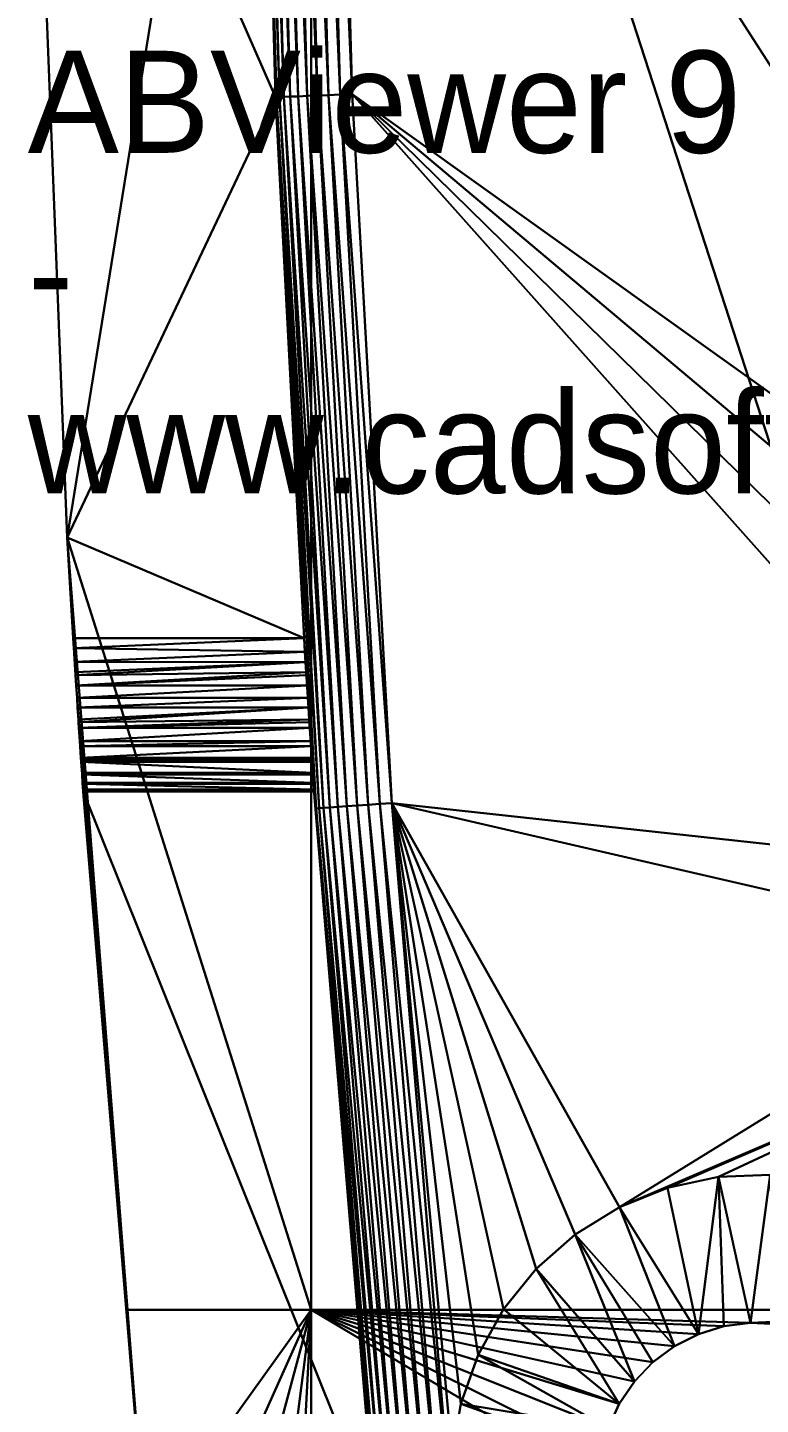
# Model space of a CAD drawing. Header units: millimetres. Extents: x 0 to 86.3, y 0 to 63.6.
# Drawn here: x 0.05 to 7.64, y 7.14 to 21.41 of the extents above; entities that cross this region are included whole.
import ezdxf

# ---------------------------------------------------------------- set-up
doc = ezdxf.new("R2010")
doc.units = ezdxf.units.MM
doc.layers.get('0').update_dxf_attribs({"color": 132, "linetype": 'CONTINUOUS'})

# ---------------------------------------------------------------- blocks, each defined once
blk = doc.blocks.new('ABViewer')
at = {"color": 0, "insert": (0, 0), "char_height": 0.05, "width": 0.5, "attachment_point": 1}
blk.add_mtext('ABViewer 9 evaluation - www.cadsofttools.com', dxfattribs=at)

msp = doc.modelspace()

# ---------------------------------------------------------------- linework, layer by layer
at = {"invisible_edges": 16}
for points in [[(66.497, 12.632, 3.962), (16.236, 47.408, 3.962), (3.207, 28.072, 3.962)], [(0.051, 26.538), (2.987, 31.75), (0.458, 16.122)], [(0.458, 16.122), (2.987, 31.75), (2.987, 8.122)], [(2.987, 31.75), (10.653, 31.75), (10.653, 8.122)], [(2.987, 31.75), (10.653, 8.122), (2.987, 8.122)], [(0.051, 26.538, 4.75), (2.619, 20.684, 4.75), (2.413, 28.06, 4.75)], [(2.413, 28.06, 4.75), (2.619, 20.684, 4.75), (2.423, 28.061, 4.632)], [(2.423, 28.061, 4.632), (2.619, 20.684, 4.75), (2.629, 20.685, 4.632)], [(2.423, 28.061, 4.632), (2.629, 20.685, 4.632), (2.658, 20.686, 4.511)], [(2.452, 28.061, 4.511), (2.423, 28.061, 4.632), (2.658, 20.686, 4.511)], [(2.5, 28.062, 4.396), (2.452, 28.061, 4.511), (2.706, 20.688, 4.396)], [(2.452, 28.061, 4.511), (2.658, 20.686, 4.511), (2.706, 20.688, 4.396)], [(2.565, 28.063, 4.29), (2.5, 28.062, 4.396), (2.771, 20.691, 4.29)], [(2.5, 28.062, 4.396), (2.706, 20.688, 4.396), (2.771, 20.691, 4.29)], [(2.646, 28.064, 4.195), (2.565, 28.063, 4.29), (2.852, 20.694, 4.195)], [(2.565, 28.063, 4.29), (2.771, 20.691, 4.29), (2.852, 20.694, 4.195)], [(2.646, 28.064, 4.195), (2.946, 20.698, 4.114), (2.741, 28.065, 4.114)], [(2.646, 28.064, 4.195), (2.852, 20.694, 4.195), (2.946, 20.698, 4.114)], [(2.741, 28.065, 4.114), (3.052, 20.702, 4.049), (2.847, 28.067, 4.049)], [(2.741, 28.065, 4.114), (2.946, 20.698, 4.114), (3.052, 20.702, 4.049)], [(2.847, 28.067, 4.049), (3.167, 20.707, 4.001), (2.962, 28.068, 4.001)], [(2.847, 28.067, 4.049), (3.052, 20.702, 4.049), (3.167, 20.707, 4.001)], [(2.962, 28.068, 4.001), (3.288, 20.712, 3.972), (3.083, 28.07, 3.972)], [(2.962, 28.068, 4.001), (3.167, 20.707, 4.001), (3.288, 20.712, 3.972)], [(3.083, 28.07, 3.972), (3.412, 20.717, 3.962), (3.207, 28.072, 3.962)], [(3.083, 28.07, 3.972), (3.288, 20.712, 3.972), (3.412, 20.717, 3.962)], [(3.412, 20.717, 3.962), (11.789, 14.73, 3.962), (3.207, 28.072, 3.962)], [(3.207, 28.072, 3.962), (11.789, 14.73, 3.962), (12.396, 15.264, 3.962)], [(3.207, 28.072, 3.962), (12.396, 15.264, 3.962), (13.085, 15.688, 3.962)], [(13.085, 15.688, 3.962), (13.835, 15.99, 3.962), (3.207, 28.072, 3.962)], [(3.207, 28.072, 3.962), (13.835, 15.99, 3.962), (14.626, 16.16, 3.962)], [(3.207, 28.072, 3.962), (14.626, 16.16, 3.962), (15.434, 16.195, 3.962)], [(15.434, 16.195, 3.962), (16.236, 16.092, 3.962), (3.207, 28.072, 3.962)], [(3.207, 28.072, 3.962), (16.236, 16.092, 3.962), (17.01, 15.855, 3.962)], [(3.207, 28.072, 3.962), (17.01, 15.855, 3.962), (66.497, 12.632, 3.962)], [(0.051, 26.538, 4.75), (0.051, 26.538), (0.458, 16.122)], [(0.458, 16.122), (0.458, 16.122, 4.75), (0.051, 26.538, 4.75)], [(0.458, 16.122, 4.75), (2.619, 20.684, 4.75), (0.051, 26.538, 4.75)], [(0.458, 16.122, 4.75), (2.914, 15.081, 4.75), (2.619, 20.684, 4.75)], [(2.629, 20.685, 4.632), (2.619, 20.684, 4.75), (2.914, 15.081, 4.75)], [(2.658, 20.686, 4.511), (2.629, 20.685, 4.632), (3.07, 13.319, 4.511)], [(3.07, 13.319, 4.511), (2.629, 20.685, 4.632), (3.041, 13.317, 4.632)], [(3.041, 13.317, 4.632), (2.629, 20.685, 4.632), (2.914, 15.081, 4.75)], [(2.706, 20.688, 4.396), (2.658, 20.686, 4.511), (3.117, 13.323, 4.396)], [(2.658, 20.686, 4.511), (3.07, 13.319, 4.511), (3.117, 13.323, 4.396)], [(2.771, 20.691, 4.29), (2.706, 20.688, 4.396), (3.182, 13.327, 4.29)], [(2.706, 20.688, 4.396), (3.117, 13.323, 4.396), (3.182, 13.327, 4.29)], [(2.852, 20.694, 4.195), (2.771, 20.691, 4.29), (3.263, 13.333, 4.195)], [(2.771, 20.691, 4.29), (3.182, 13.327, 4.29), (3.263, 13.333, 4.195)], [(2.946, 20.698, 4.114), (2.852, 20.694, 4.195), (3.358, 13.339, 4.114)], [(2.852, 20.694, 4.195), (3.263, 13.333, 4.195), (3.358, 13.339, 4.114)], [(2.946, 20.698, 4.114), (3.464, 13.347, 4.049), (3.052, 20.702, 4.049)], [(2.946, 20.698, 4.114), (3.358, 13.339, 4.114), (3.464, 13.347, 4.049)], [(3.052, 20.702, 4.049), (3.578, 13.355, 4.001), (3.167, 20.707, 4.001)], [(3.052, 20.702, 4.049), (3.464, 13.347, 4.049), (3.578, 13.355, 4.001)], [(3.167, 20.707, 4.001), (3.699, 13.363, 3.972), (3.288, 20.712, 3.972)], [(3.167, 20.707, 4.001), (3.578, 13.355, 4.001), (3.699, 13.363, 3.972)], [(3.288, 20.712, 3.972), (3.823, 13.372, 3.962), (3.412, 20.717, 3.962)], [(3.288, 20.712, 3.972), (3.699, 13.363, 3.972), (3.823, 13.372, 3.962)], [(10.886, 13.394, 3.962), (3.412, 20.717, 3.962), (10.617, 12.632, 3.962)], [(10.617, 12.632, 3.962), (3.412, 20.717, 3.962), (3.823, 13.372, 3.962)], [(10.886, 13.394, 3.962), (11.281, 14.1, 3.962), (3.412, 20.717, 3.962)], [(3.412, 20.717, 3.962), (11.281, 14.1, 3.962), (11.789, 14.73, 3.962)], [(0.458, 16.122), (2.987, 8.122), (1.085, 8.122)], [(0.546, 14.698, 4.797), (0.458, 16.122), (0.553, 14.592, 4.832)], [(0.553, 14.592, 4.832), (0.458, 16.122), (1.085, 8.122)], [(0.546, 14.698, 4.797), (0.544, 14.73, 4.789), (0.458, 16.122)], [(0.458, 16.122), (0.544, 14.73, 4.789), (0.537, 14.834, 4.774)], [(0.458, 16.122), (0.537, 14.834, 4.774), (0.528, 14.977, 4.753)], [(0.528, 14.977, 4.753), (0.521, 15.081, 4.75), (0.458, 16.122)], [(0.458, 16.122), (0.521, 15.081, 4.75), (0.458, 16.122, 4.75)], [(0.521, 15.081, 4.75), (2.914, 15.081, 4.75), (0.458, 16.122, 4.75)], [(0.528, 14.977, 4.753), (2.914, 15.081, 4.75), (0.521, 15.081, 4.75)], [(0.528, 14.977, 4.753), (2.923, 14.939, 4.756), (2.914, 15.081, 4.75)], [(3.041, 13.317, 4.632), (2.914, 15.081, 4.75), (2.923, 14.939, 4.756)], [(0.537, 14.834, 4.774), (2.923, 14.939, 4.756), (0.528, 14.977, 4.753)], [(0.537, 14.834, 4.774), (2.93, 14.833, 4.773), (2.923, 14.939, 4.756)], [(2.923, 14.939, 4.756), (2.93, 14.833, 4.773), (3.031, 13.317, 4.756)], [(2.923, 14.939, 4.756), (3.031, 13.317, 4.756), (3.041, 13.317, 4.632)], [(0.544, 14.73, 4.789), (2.93, 14.833, 4.773), (0.537, 14.834, 4.774)], [(0.546, 14.698, 4.797), (2.93, 14.833, 4.773), (0.544, 14.73, 4.789)], [(0.546, 14.698, 4.797), (2.936, 14.729, 4.789), (2.93, 14.833, 4.773)], [(0.553, 14.592, 4.832), (2.936, 14.729, 4.789), (0.546, 14.698, 4.797)], [(0.553, 14.592, 4.832), (2.938, 14.698, 4.797), (2.936, 14.729, 4.789)], [(2.945, 14.592, 4.832), (2.938, 14.698, 4.797), (0.553, 14.592, 4.832)], [(3.031, 13.317, 4.756), (2.93, 14.833, 4.773), (2.936, 14.729, 4.789)], [(3.031, 13.317, 4.756), (2.936, 14.729, 4.789), (2.938, 14.698, 4.797)], [(2.938, 14.698, 4.797), (2.945, 14.592, 4.832), (3.031, 13.317, 4.756)], [(0.553, 14.592, 4.832), (1.085, 8.122), (0.561, 14.461, 4.876)], [(2.945, 14.592, 4.832), (0.553, 14.592, 4.832), (0.561, 14.461, 4.876)], [(2.945, 14.592, 4.832), (0.561, 14.461, 4.876), (2.954, 14.461, 4.876)], [(3.031, 13.317, 4.756), (2.945, 14.592, 4.832), (2.954, 14.461, 4.876)], [(0.561, 14.461, 4.876), (1.085, 8.122), (0.567, 14.363, 4.927)], [(2.954, 14.461, 4.876), (0.561, 14.461, 4.876), (0.567, 14.363, 4.927)], [(2.954, 14.461, 4.876), (0.567, 14.363, 4.927), (2.96, 14.363, 4.927)], [(3.031, 13.317, 4.756), (2.954, 14.461, 4.876), (2.96, 14.363, 4.927)], [(1.085, 8.122), (0.576, 14.237, 4.993), (0.567, 14.363, 4.927)], [(2.96, 14.363, 4.927), (0.567, 14.363, 4.927), (0.576, 14.237, 4.993)], [(2.96, 14.363, 4.927), (0.576, 14.237, 4.993), (0.577, 14.21, 5.01)], [(2.96, 14.363, 4.927), (0.577, 14.21, 5.01), (2.968, 14.237, 4.993)], [(2.96, 14.363, 4.927), (2.968, 14.237, 4.993), (3.031, 13.317, 4.756)], [(1.085, 8.122), (0.577, 14.21, 5.01), (0.576, 14.237, 4.993)], [(2.968, 14.237, 4.993), (0.577, 14.21, 5.01), (0.581, 14.151, 5.056)], [(0.581, 14.151, 5.056), (0.577, 14.21, 5.01), (1.085, 8.122)], [(2.968, 14.237, 4.993), (0.581, 14.151, 5.056), (2.97, 14.21, 5.01)], [(2.97, 14.21, 5.01), (0.581, 14.151, 5.056), (2.974, 14.151, 5.056)], [(1.085, 8.122), (0.59, 14.013, 5.163), (0.581, 14.151, 5.056)], [(0.59, 14.013, 5.163), (2.974, 14.151, 5.056), (0.581, 14.151, 5.056)], [(0.59, 14.013, 5.163), (2.983, 14.013, 5.163), (2.974, 14.151, 5.056)], [(3.031, 13.317, 4.756), (2.968, 14.237, 4.993), (2.97, 14.21, 5.01)], [(3.031, 13.317, 4.756), (2.97, 14.21, 5.01), (2.974, 14.151, 5.056)], [(2.974, 14.151, 5.056), (2.983, 14.013, 5.163), (3.031, 13.317, 4.756)], [(1.085, 8.122), (0.594, 13.962, 5.218), (0.59, 14.013, 5.163)], [(0.594, 13.962, 5.218), (2.983, 14.013, 5.163), (0.59, 14.013, 5.163)], [(0.594, 13.962, 5.218), (2.987, 13.962, 5.218), (2.983, 14.013, 5.163)], [(3.031, 13.317, 4.756), (2.983, 14.013, 5.163), (2.987, 13.962, 5.218)], [(0.602, 13.84, 5.347), (0.594, 13.962, 5.218), (1.085, 8.122)], [(0.602, 13.84, 5.347), (2.987, 13.962, 5.218), (0.594, 13.962, 5.218)], [(0.602, 13.84, 5.347), (2.995, 13.84, 5.347), (2.987, 13.962, 5.218)], [(0.602, 13.84, 5.347), (1.085, 8.122), (0.603, 13.82, 5.373)], [(0.603, 13.82, 5.373), (2.995, 13.84, 5.347), (0.602, 13.84, 5.347)], [(0.603, 13.82, 5.373), (2.996, 13.82, 5.373), (2.995, 13.84, 5.347)], [(3.031, 13.317, 4.756), (2.987, 13.962, 5.218), (2.995, 13.84, 5.347)], [(2.995, 13.84, 5.347), (2.996, 13.82, 5.373), (3.031, 13.317, 4.756)], [(0.603, 13.82, 5.373), (1.085, 8.122), (1.272, 5.73)], [(0.603, 13.82, 5.373), (1.272, 5.73), (0.605, 13.799, 5.406)], [(0.605, 13.799, 5.406), (2.996, 13.82, 5.373), (0.603, 13.82, 5.373)], [(0.605, 13.799, 5.406), (2.998, 13.799, 5.406), (2.996, 13.82, 5.373)], [(0.605, 13.799, 5.406), (1.272, 5.73), (0.613, 13.685, 5.582)], [(0.613, 13.685, 5.582), (3.006, 13.685, 5.582), (0.605, 13.799, 5.406)], [(3.006, 13.685, 5.582), (2.998, 13.799, 5.406), (0.605, 13.799, 5.406)], [(3.031, 13.317, 4.756), (2.996, 13.82, 5.373), (2.998, 13.799, 5.406)], [(3.031, 13.317, 4.756), (2.998, 13.799, 5.406), (3.648, 5.963, 4.756)], [(3.648, 5.963, 4.756), (2.998, 13.799, 5.406), (3.006, 13.685, 5.582)], [(1.272, 5.73), (0.614, 13.669, 5.618), (0.613, 13.685, 5.582)], [(0.614, 13.669, 5.618), (3.007, 13.669, 5.618), (0.613, 13.685, 5.582)], [(0.613, 13.685, 5.582), (3.007, 13.669, 5.618), (3.006, 13.685, 5.582)], [(1.272, 5.73), (0.619, 13.583, 5.813), (0.614, 13.669, 5.618)], [(0.619, 13.583, 5.813), (3.013, 13.583, 5.813), (0.614, 13.669, 5.618)], [(0.614, 13.669, 5.618), (3.013, 13.583, 5.813), (3.007, 13.669, 5.618)], [(0.62, 13.572, 5.845), (0.619, 13.583, 5.813), (1.272, 5.73)], [(0.62, 13.572, 5.845), (3.013, 13.583, 5.813), (0.619, 13.583, 5.813)], [(0.62, 13.572, 5.845), (3.013, 13.572, 5.845), (3.013, 13.583, 5.813)], [(0.62, 13.572, 5.845), (1.272, 5.73), (0.62, 13.572, 5.847)], [(0.62, 13.572, 5.847), (1.272, 5.73), (1.272, 5.73, 7.137)], [(0.62, 13.572, 5.847), (1.272, 5.73, 7.137), (0.624, 13.514, 6.086)], [(0.624, 13.514, 6.086), (3.017, 13.514, 6.086), (0.62, 13.572, 5.847)], [(3.017, 13.514, 6.086), (3.013, 13.572, 5.847), (0.62, 13.572, 5.847)], [(0.62, 13.572, 5.847), (3.013, 13.572, 5.847), (3.013, 13.572, 5.845)], [(0.62, 13.572, 5.847), (3.013, 13.572, 5.845), (0.62, 13.572, 5.845)], [(3.648, 5.963, 4.756), (3.006, 13.685, 5.582), (3.007, 13.669, 5.618)], [(3.007, 13.669, 5.618), (3.013, 13.583, 5.813), (3.648, 5.963, 4.756)], [(3.648, 5.963, 4.756), (3.013, 13.583, 5.813), (3.013, 13.572, 5.845)], [(3.648, 5.963, 4.756), (3.013, 13.572, 5.845), (3.013, 13.572, 5.847)], [(3.013, 13.572, 5.847), (3.017, 13.514, 6.086), (3.648, 5.963, 4.756)], [(1.272, 5.73, 7.137), (0.626, 13.494, 6.337), (0.624, 13.514, 6.089)], [(0.624, 13.514, 6.086), (1.272, 5.73, 7.137), (0.624, 13.514, 6.089)], [(0.626, 13.494, 6.337), (3.017, 13.514, 6.089), (0.624, 13.514, 6.089)], [(0.624, 13.514, 6.089), (3.017, 13.514, 6.089), (0.624, 13.514, 6.086)], [(0.624, 13.514, 6.086), (3.017, 13.514, 6.089), (3.017, 13.514, 6.086)], [(3.019, 13.494, 6.337), (3.017, 13.514, 6.089), (0.626, 13.494, 6.337)], [(0.626, 13.494, 7.137), (0.626, 13.494, 6.337), (1.272, 5.73, 7.137)], [(3.019, 13.494, 7.137), (0.626, 13.494, 7.137), (3.648, 5.963, 7.137)], [(3.648, 5.963, 7.137), (0.626, 13.494, 7.137), (1.272, 5.73, 7.137)], [(3.019, 13.494, 6.337), (0.626, 13.494, 6.337), (3.019, 13.494, 7.137)], [(3.019, 13.494, 7.137), (0.626, 13.494, 6.337), (0.626, 13.494, 7.137)], [(3.648, 5.963, 4.756), (3.017, 13.514, 6.086), (3.017, 13.514, 6.089)], [(3.648, 5.963, 4.756), (3.017, 13.514, 6.089), (3.648, 5.963, 7.137)], [(3.648, 5.963, 7.137), (3.017, 13.514, 6.089), (3.019, 13.494, 6.337)], [(3.648, 5.963, 7.137), (3.019, 13.494, 6.337), (3.019, 13.494, 7.137)], [(3.658, 5.964, 4.632), (3.041, 13.317, 4.632), (3.031, 13.317, 4.756)], [(3.658, 5.964, 4.632), (3.031, 13.317, 4.756), (3.648, 5.963, 4.756)], [(3.687, 5.967, 4.511), (3.07, 13.319, 4.511), (3.041, 13.317, 4.632)], [(3.687, 5.967, 4.511), (3.041, 13.317, 4.632), (3.658, 5.964, 4.632)], [(3.735, 5.972, 4.396), (3.117, 13.323, 4.396), (3.07, 13.319, 4.511)], [(3.735, 5.972, 4.396), (3.07, 13.319, 4.511), (3.687, 5.967, 4.511)], [(3.799, 5.978, 4.29), (3.182, 13.327, 4.29), (3.117, 13.323, 4.396)], [(3.799, 5.978, 4.29), (3.117, 13.323, 4.396), (3.735, 5.972, 4.396)], [(3.88, 5.986, 4.195), (3.263, 13.333, 4.195), (3.182, 13.327, 4.29)], [(3.88, 5.986, 4.195), (3.182, 13.327, 4.29), (3.799, 5.978, 4.29)], [(3.974, 5.995, 4.114), (3.358, 13.339, 4.114), (3.263, 13.333, 4.195)], [(3.974, 5.995, 4.114), (3.263, 13.333, 4.195), (3.88, 5.986, 4.195)], [(3.464, 13.347, 4.049), (3.358, 13.339, 4.114), (4.08, 6.006, 4.049)], [(4.08, 6.006, 4.049), (3.358, 13.339, 4.114), (3.974, 5.995, 4.114)], [(3.464, 13.347, 4.049), (4.194, 6.017, 4.001), (3.578, 13.355, 4.001)], [(3.464, 13.347, 4.049), (4.08, 6.006, 4.049), (4.194, 6.017, 4.001)], [(3.578, 13.355, 4.001), (4.315, 6.029, 3.972), (3.699, 13.363, 3.972)], [(3.578, 13.355, 4.001), (4.194, 6.017, 4.001), (4.315, 6.029, 3.972)], [(3.699, 13.363, 3.972), (4.438, 6.041, 3.962), (3.823, 13.372, 3.962)], [(3.699, 13.363, 3.972), (4.315, 6.029, 3.972), (4.438, 6.041, 3.962)], [(3.823, 13.372, 3.962), (4.718, 7.658, 3.962), (4.981, 8.128, 3.962)], [(4.438, 6.041, 3.962), (4.448, 6.619, 3.962), (3.823, 13.372, 3.962)], [(3.823, 13.372, 3.962), (4.448, 6.619, 3.962), (4.539, 7.15, 3.962)], [(3.823, 13.372, 3.962), (4.539, 7.15, 3.962), (4.718, 7.658, 3.962)], [(4.981, 8.128, 3.962), (5.319, 8.547, 3.962), (3.823, 13.372, 3.962)], [(3.823, 13.372, 3.962), (5.319, 8.547, 3.962), (5.724, 8.903, 3.962)], [(3.823, 13.372, 3.962), (5.724, 8.903, 3.962), (6.182, 9.185, 3.962)], [(10.617, 12.632, 3.962), (3.823, 13.372, 3.962), (10.48, 11.834, 3.962)], [(10.48, 11.834, 3.962), (3.823, 13.372, 3.962), (6.182, 9.185, 3.962)], [(10.48, 11.834, 3.962), (6.182, 9.185, 3.962), (10.48, 11.026, 3.962)], [(10.48, 11.026, 3.962), (6.182, 9.185, 3.962), (6.682, 9.386, 3.962)], [(10.48, 11.026, 3.962), (6.682, 9.386, 3.962), (7.208, 9.499, 3.962)], [(7.208, 9.499, 3.962), (7.746, 9.522, 3.962), (10.48, 11.026, 3.962)], [(7.208, 9.499, 3.175), (7.208, 9.499, 3.962), (6.682, 9.386, 3.962)], [(7.208, 9.499, 3.175), (6.682, 9.386, 3.962), (6.682, 9.386, 3.175)], [(7.208, 9.499, 3.175), (6.682, 9.386, 3.175), (7.001, 7.87, 3.175)], [(7.266, 7.952, 3.175), (7.208, 9.499, 3.175), (7.001, 7.87, 3.175)], [(7.746, 9.522, 3.175), (7.746, 9.522, 3.962), (7.208, 9.499, 3.962)], [(7.746, 9.522, 3.175), (7.208, 9.499, 3.962), (7.208, 9.499, 3.175)], [(7.542, 7.987, 3.175), (7.746, 9.522, 3.175), (7.208, 9.499, 3.175)], [(7.542, 7.987, 3.175), (7.208, 9.499, 3.175), (7.266, 7.952, 3.175)], [(7.82, 7.975, 3.175), (7.746, 9.522, 3.175), (7.542, 7.987, 3.175)], [(6.682, 9.386, 3.175), (6.682, 9.386, 3.962), (6.182, 9.185, 3.962)], [(6.682, 9.386, 3.175), (6.182, 9.185, 3.962), (6.182, 9.185, 3.175)], [(7.001, 7.87, 3.175), (6.682, 9.386, 3.175), (6.182, 9.185, 3.175)], [(6.182, 9.185, 3.175), (6.182, 9.185, 3.962), (5.724, 8.903, 3.962)], [(6.182, 9.185, 3.175), (5.724, 8.903, 3.962), (5.724, 8.903, 3.175)], [(6.753, 7.745, 3.175), (6.182, 9.185, 3.175), (5.724, 8.903, 3.175)], [(7.001, 7.87, 3.175), (6.182, 9.185, 3.175), (6.753, 7.745, 3.175)], [(5.724, 8.903, 3.175), (5.724, 8.903, 3.962), (5.319, 8.547, 3.962)], [(5.724, 8.903, 3.175), (5.319, 8.547, 3.962), (5.319, 8.547, 3.175)], [(6.337, 7.379, 3.175), (5.724, 8.903, 3.175), (5.319, 8.547, 3.175)], [(6.753, 7.745, 3.175), (5.724, 8.903, 3.175), (6.529, 7.58, 3.175)], [(6.529, 7.58, 3.175), (5.724, 8.903, 3.175), (6.337, 7.379, 3.175)], [(5.319, 8.547, 3.175), (5.319, 8.547, 3.962), (4.981, 8.128, 3.962)], [(5.319, 8.547, 3.175), (4.981, 8.128, 3.962), (4.981, 8.128, 3.175)], [(6.181, 7.149, 3.175), (5.319, 8.547, 3.175), (4.981, 8.128, 3.175)], [(6.337, 7.379, 3.175), (5.319, 8.547, 3.175), (6.181, 7.149, 3.175)], [(2.987, 8.122), (1.272, 5.73), (1.085, 8.122)], [(2.987, 8.122), (1.458, 4.709), (1.272, 5.73)], [(1.807, 3.731), (1.458, 4.709), (2.987, 8.122)], [(2.987, 8.122), (2.311, 2.824), (1.807, 3.731)], [(2.987, 8.122), (2.682, 2.356), (2.311, 2.824)], [(2.987, 2.356), (2.682, 2.356), (2.987, 8.122)], [(6.067, 6.896), (5.997, 6.627), (2.987, 8.122)], [(2.987, 8.122), (5.997, 6.627), (5.973, 6.35)], [(2.987, 8.122), (5.973, 6.35), (2.987, 2.356)], [(7.266, 7.952), (7.001, 7.87), (2.987, 8.122)], [(2.987, 8.122), (7.001, 7.87), (6.753, 7.745)], [(2.987, 8.122), (6.753, 7.745), (6.529, 7.58)], [(6.529, 7.58), (6.337, 7.379), (2.987, 8.122)], [(2.987, 8.122), (6.337, 7.379), (6.181, 7.149)], [(2.987, 8.122), (6.181, 7.149), (6.067, 6.896)], [(2.987, 8.122), (10.653, 8.122), (7.542, 7.987)], [(2.987, 8.122), (7.542, 7.987), (7.266, 7.952)], [(4.981, 8.128, 3.175), (4.981, 8.128, 3.962), (4.718, 7.658, 3.962)], [(4.981, 8.128, 3.175), (4.718, 7.658, 3.962), (4.718, 7.658, 3.175)], [(6.181, 7.149, 3.175), (4.981, 8.128, 3.175), (4.718, 7.658, 3.175)], [(10.653, 8.122), (7.82, 7.975), (7.542, 7.987)], [(6.753, 7.745, 3.175), (6.753, 7.745), (7.001, 7.87)], [(6.753, 7.745, 3.175), (7.001, 7.87), (7.001, 7.87, 3.175)], [(7.001, 7.87, 3.175), (7.001, 7.87), (7.266, 7.952)], [(7.001, 7.87, 3.175), (7.266, 7.952), (7.266, 7.952, 3.175)], [(7.266, 7.952, 3.175), (7.266, 7.952), (7.542, 7.987)], [(7.266, 7.952, 3.175), (7.542, 7.987), (7.542, 7.987, 3.175)], [(7.542, 7.987, 3.175), (7.542, 7.987), (7.82, 7.975)], [(7.542, 7.987, 3.175), (7.82, 7.975), (7.82, 7.975, 3.175)], [(6.529, 7.58, 3.175), (6.529, 7.58), (6.753, 7.745)], [(6.529, 7.58, 3.175), (6.753, 7.745), (6.753, 7.745, 3.175)], [(4.718, 7.658, 3.175), (4.718, 7.658, 3.962), (4.539, 7.15, 3.962)], [(4.718, 7.658, 3.175), (4.539, 7.15, 3.962), (4.539, 7.15, 3.175)], [(4.539, 7.15, 3.175), (6.067, 6.896, 3.175), (4.718, 7.658, 3.175)], [(4.718, 7.658, 3.175), (6.067, 6.896, 3.175), (6.181, 7.149, 3.175)], [(6.337, 7.379, 3.175), (6.337, 7.379), (6.529, 7.58)], [(6.337, 7.379, 3.175), (6.529, 7.58), (6.529, 7.58, 3.175)], [(6.181, 7.149, 3.175), (6.181, 7.149), (6.337, 7.379)], [(6.181, 7.149, 3.175), (6.337, 7.379), (6.337, 7.379, 3.175)], [(4.539, 7.15, 3.175), (4.539, 7.15, 3.962), (4.448, 6.619, 3.962)], [(4.539, 7.15, 3.175), (4.448, 6.619, 3.962), (4.448, 6.619, 3.175)], [(4.448, 6.619, 3.175), (5.997, 6.627, 3.175), (4.539, 7.15, 3.175)], [(4.539, 7.15, 3.175), (5.997, 6.627, 3.175), (6.067, 6.896, 3.175)], [(6.067, 6.896, 3.175), (6.067, 6.896), (6.181, 7.149)], [(6.067, 6.896, 3.175), (6.181, 7.149), (6.181, 7.149, 3.175)]]:
    msp.add_3dface(points, dxfattribs=at)

# ---------------------------------------------------------------- block references
at = {"xscale": 28.74712936083476, "yscale": 21.16666793823242}
msp.add_blockref('ABViewer', (0.051, 21.167, 3.569), dxfattribs=at)

doc.saveas('drawing.dxf')
